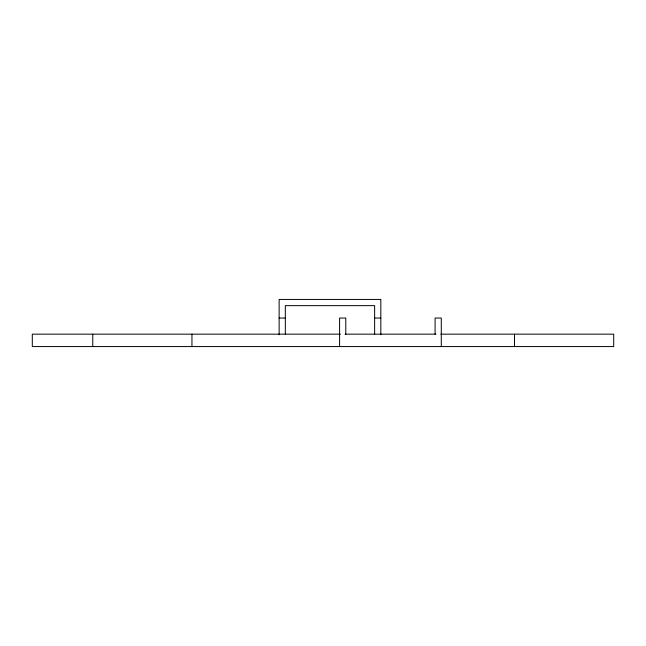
<?xml version="1.0" encoding="UTF-8"?>
<svg xmlns="http://www.w3.org/2000/svg" width="646" height="646" viewBox="0 0 646 646"><rect width="100%" height="100%" fill="white"/><g stroke="black" fill="none" stroke-linecap="round" stroke-linejoin="round"><path stroke-width="0.97" d="M279.129 318.042L285.33 318.042M374.632 318.042L380.833 318.042M340.482 334.16L32.3 334.16L32.3 346.563L613.7 346.563L613.7 334.16L440.766 334.16M345.069 334.16L435.993 334.16M514.507 334.16L514.507 346.563M441.291 346.563L441.291 318.042L435.089 318.042L435.089 334.16M380.833 334.765L380.833 299.437L279.129 299.437L279.129 334.765M374.632 334.16L374.632 305.639L285.33 305.639L285.33 334.16M345.788 334.16L345.788 318.042L339.586 318.042L339.586 346.563M191.951 334.16L191.951 346.563M92.758 334.16L92.758 346.563"/></g></svg>
